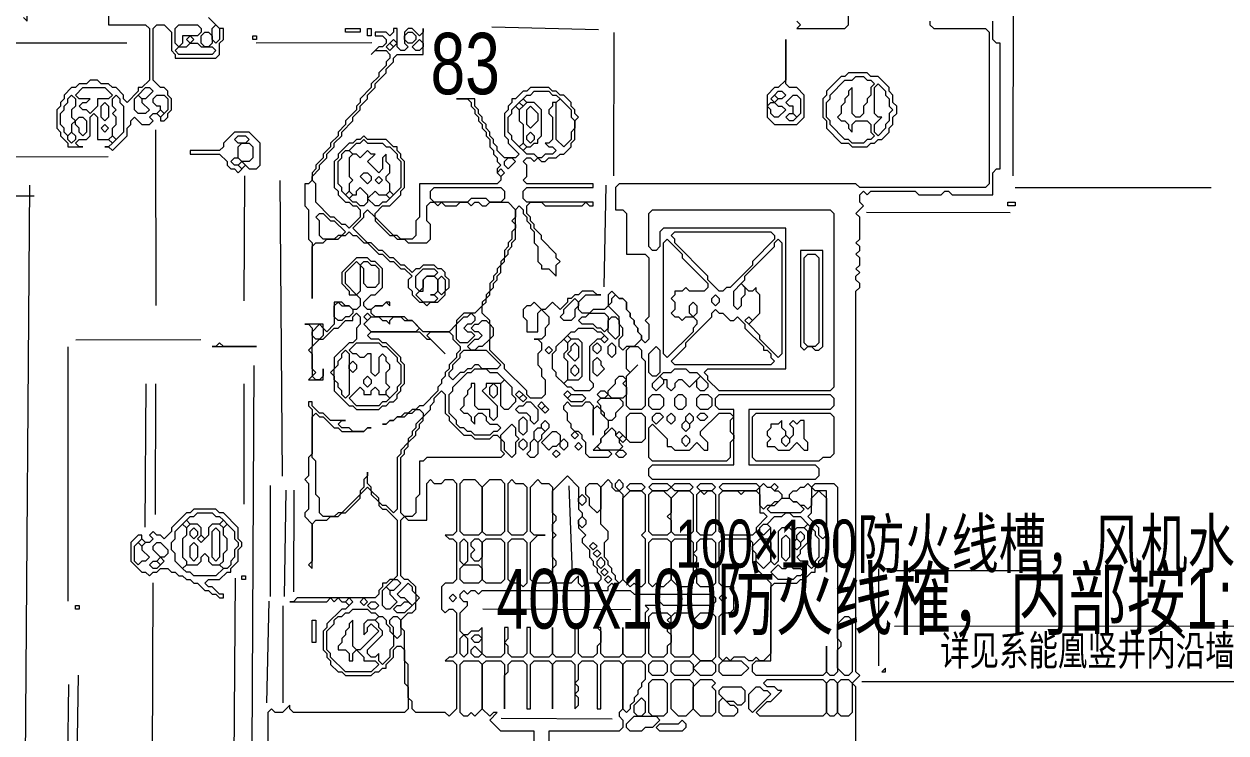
# Model space of a CAD drawing. Extents: x 10 to 1972, y 11 to 1392.
# Drawn here: x 1214.1 to 1539, y 704.5 to 896.2 of the extents above; entities that cross this region are included whole.
import ezdxf

# ---------------------------------------------------------------- set-up
doc = ezdxf.new("R2010")
doc.units = 0
for name, color, linetype, lineweight in [('OCR_TEXT', 6, 'Continuous', 0), ('TRACE_CURVE', 6, 'Continuous', 0), ('TRACE_STRAIGHT', 5, 'Continuous', 0), ('TRACE_TEXT_SYMBOL', 6, 'Continuous', 0)]:
    doc.layers.add(name, color=color, linetype=linetype, lineweight=lineweight)
doc.styles.add('wqy-unicode', font='wqy-unicode.lff')

msp = doc.modelspace()

# ---------------------------------------------------------------- linework, layer by layer
at = {"layer": 'TRACE_CURVE', "color": 6}
for points in [[(1214, 898), (1215, 897), (1215, 899), (1216, 900), (1216, 902), (1217, 903), (1236, 903), (1237, 902), (1237, 896), (1247, 896), (1248, 895), (1248, 881), (1246, 879), (1245, 879), (1245, 878), (1242, 875), (1241, 876)], [(1423, 897), (1424, 896), (1423, 895), (1436, 895), (1437, 896), (1437, 903)], [(1252, 896), (1254, 894), (1254, 889), (1255, 888), (1255, 887), (1266, 887), (1267, 888), (1267, 891), (1268, 892), (1268, 895), (1267, 895), (1264, 898)], [(1459, 897), (1459, 896), (1460, 895), (1474, 895), (1475, 894), (1475, 853), (1474, 852), (1440, 852), (1439, 853), (1375, 853), (1374, 852), (1374, 846), (1376, 846), (1377, 845), (1377, 834), (1382, 834), (1383, 833), (1383, 817), (1382, 816), (1383, 815)], [(1439, 664), (1439, 717), (1438, 718), (1440, 720), (1439, 721), (1439, 824), (1440, 825), (1440, 826), (1439, 827), (1439, 828), (1440, 829), (1439, 830), (1440, 831), (1440, 833), (1439, 834), (1440, 835), (1440, 836), (1439, 837), (1440, 838), (1440, 844), (1439, 845), (1441, 847), (1440, 848), (1440, 850), (1441, 851), (1442, 850), (1443, 851), (1455, 851), (1456, 850), (1462, 850), (1463, 851), (1464, 851), (1465, 850), (1476, 850), (1476, 856), (1477, 857), (1478, 857), (1478, 891), (1477, 891), (1476, 892), (1476, 897)], [(1241, 876), (1241, 877), (1239, 879), (1238, 879), (1237, 880), (1235, 880), (1234, 881), (1232, 881), (1231, 880), (1229, 880), (1228, 879), (1227, 879), (1225, 877), (1225, 876), (1224, 875), (1224, 874), (1223, 873), (1223, 868), (1224, 867), (1224, 866), (1226, 864), (1226, 863), (1230, 863), (1229, 863), (1228, 864), (1229, 865), (1231, 865), (1232, 866), (1232, 871), (1233, 872), (1234, 871), (1234, 865), (1237, 865), (1238, 864), (1237, 863), (1236, 863), (1237, 863), (1238, 862), (1242, 866), (1242, 868), (1243, 869), (1243, 870), (1244, 871), (1246, 869), (1248, 869), (1249, 870), (1248, 871), (1249, 872), (1250, 872), (1251, 871), (1251, 870), (1252, 870), (1253, 871), (1253, 872), (1254, 873), (1254, 876), (1253, 877), (1253, 878), (1252, 879), (1251, 879), (1249, 881), (1249, 895), (1250, 896), (1252, 896)], [(1301, 848), (1302, 848), (1303, 847), (1304, 847), (1305, 846), (1305, 844), (1302, 841), (1301, 842), (1300, 842), (1298, 844), (1297, 844), (1293, 848), (1293, 853), (1292, 854), (1292, 855), (1294, 857), (1294, 858), (1296, 860), (1296, 861), (1298, 863), (1298, 864), (1300, 866), (1300, 867), (1303, 870), (1303, 871), (1305, 873), (1305, 874), (1307, 876), (1307, 877), (1309, 879), (1309, 880), (1312, 883), (1312, 884), (1314, 886), (1314, 887), (1315, 888), (1322, 888), (1322, 895), (1322, 894), (1321, 893), (1319, 895), (1318, 895), (1317, 894), (1317, 891), (1318, 890), (1317, 889), (1316, 889), (1315, 890), (1315, 895), (1314, 895), (1314, 894), (1313, 893), (1312, 894), (1309, 894), (1309, 893), (1311, 893), (1312, 892), (1312, 891), (1311, 890), (1310, 890), (1308, 888), (1309, 889), (1312, 889), (1313, 888)], [(1313, 888), (1313, 887), (1312, 886), (1312, 885), (1310, 883), (1310, 882), (1308, 880), (1308, 879), (1305, 876), (1305, 875), (1304, 874), (1304, 873), (1301, 870), (1301, 869), (1299, 867), (1299, 866), (1297, 864), (1297, 863), (1295, 861), (1295, 860), (1293, 858), (1293, 857), (1292, 856), (1292, 854), (1291, 853), (1290, 853), (1290, 847), (1291, 846), (1291, 838), (1292, 837), (1292, 822), (1292, 836), (1293, 837), (1295, 837), (1296, 838), (1299, 838), (1300, 839), (1301, 839), (1302, 840), (1303, 839), (1304, 839), (1306, 837), (1307, 837), (1310, 834), (1311, 834), (1313, 832), (1314, 832), (1316, 830), (1317, 830), (1319, 828), (1318, 827), (1318, 825), (1319, 824), (1319, 823), (1321, 821), (1322, 821), (1323, 820), (1324, 821), (1326, 821), (1328, 823), (1328, 824), (1329, 825), (1329, 827), (1328, 828)], [(1366, 848), (1367, 847), (1368, 847), (1368, 848), (1350, 848), (1349, 849), (1349, 851), (1350, 852), (1368, 852), (1368, 853), (1350, 853), (1349, 854), (1350, 855), (1350, 858), (1349, 859), (1350, 860), (1351, 860), (1352, 859), (1353, 860), (1354, 859), (1355, 859), (1356, 860), (1358, 860), (1359, 861), (1360, 861), (1362, 863), (1362, 864), (1363, 865), (1363, 870), (1364, 871), (1363, 872), (1363, 873), (1362, 874), (1362, 875), (1360, 877), (1359, 877), (1358, 878), (1357, 878), (1356, 879), (1351, 879), (1350, 878), (1349, 878), (1347, 876), (1346, 876), (1346, 875), (1345, 874), (1345, 873), (1344, 872), (1344, 866), (1345, 865), (1345, 864), (1348, 861), (1347, 860), (1344, 860), (1342, 862), (1342, 863), (1341, 864), (1341, 865), (1340, 866), (1340, 867), (1339, 868), (1339, 869), (1338, 870), (1338, 871)], [(1338, 871), (1337, 872), (1337, 873), (1336, 874), (1336, 876), (1331, 876), (1334, 876), (1335, 875), (1335, 874), (1336, 873), (1336, 872), (1337, 871), (1337, 870), (1338, 869), (1338, 868), (1339, 867), (1339, 866), (1340, 865), (1340, 863), (1341, 862), (1341, 861), (1342, 860), (1342, 859), (1343, 858), (1342, 857), (1342, 856), (1343, 855), (1343, 854), (1342, 853), (1321, 853), (1321, 844), (1320, 843), (1320, 839), (1319, 838), (1316, 838), (1315, 839), (1314, 839), (1309, 844), (1309, 845), (1311, 847), (1313, 847), (1316, 850), (1316, 851), (1317, 852), (1317, 859), (1316, 860), (1316, 861), (1315, 862), (1315, 863), (1314, 863), (1312, 865), (1307, 865), (1306, 866), (1305, 865), (1304, 865), (1303, 864), (1302, 864), (1299, 861), (1299, 860), (1298, 859), (1298, 852), (1299, 851), (1299, 850), (1301, 848)], [(1328, 828), (1328, 829), (1327, 830), (1326, 830), (1325, 831), (1322, 831), (1321, 830), (1320, 830), (1319, 829), (1317, 831), (1316, 831), (1314, 833), (1313, 833), (1311, 835), (1310, 835), (1308, 837), (1307, 837), (1303, 841), (1306, 844), (1306, 845), (1307, 846), (1309, 844), (1309, 843), (1313, 839), (1314, 839), (1315, 838), (1317, 838), (1318, 837), (1323, 837), (1324, 838), (1324, 842), (1323, 843), (1323, 847), (1324, 848), (1325, 848), (1326, 847), (1327, 848), (1328, 847), (1331, 847), (1332, 848), (1334, 848), (1335, 847), (1336, 848), (1337, 848), (1338, 847), (1339, 847), (1340, 848), (1345, 848), (1347, 846), (1347, 844), (1346, 843), (1347, 842), (1347, 841), (1346, 840), (1346, 838), (1345, 837), (1345, 836), (1344, 835), (1344, 833), (1343, 832), (1343, 831), (1342, 830), (1342, 829), (1341, 828)], [(1354, 795), (1351, 795), (1350, 796), (1350, 797), (1344, 803), (1344, 804), (1340, 808), (1340, 811), (1341, 812), (1341, 814), (1340, 815), (1340, 816), (1338, 818), (1338, 820), (1339, 821), (1339, 822), (1340, 823), (1340, 824), (1341, 825), (1341, 826), (1342, 827), (1342, 828), (1343, 829), (1343, 831), (1344, 832), (1344, 833), (1345, 834), (1345, 835), (1346, 836), (1346, 837), (1347, 838), (1347, 846), (1348, 847), (1349, 846), (1349, 845), (1350, 844), (1350, 843), (1351, 842), (1351, 841), (1352, 840), (1352, 837), (1353, 836), (1353, 832), (1354, 831), (1354, 830), (1356, 830), (1358, 828), (1358, 831), (1359, 832), (1358, 833), (1358, 834), (1354, 838), (1354, 839), (1352, 841), (1352, 842), (1351, 843), (1351, 844), (1350, 845), (1350, 847), (1351, 848), (1354, 848), (1355, 847), (1365, 847), (1366, 848)], [(1341, 828), (1341, 827), (1340, 826), (1340, 824), (1339, 823), (1339, 822), (1338, 821), (1338, 820), (1336, 818), (1333, 818), (1331, 816), (1331, 815), (1329, 813), (1322, 813), (1319, 816), (1318, 816), (1317, 817), (1309, 817), (1308, 818), (1308, 819), (1309, 820), (1311, 820), (1312, 821), (1313, 820), (1313, 821), (1312, 821), (1311, 820), (1309, 820), (1308, 819), (1307, 819), (1306, 820), (1306, 821), (1308, 823), (1309, 823), (1311, 825), (1311, 830), (1309, 832), (1308, 832), (1307, 833), (1304, 833), (1300, 829), (1300, 826), (1302, 824), (1302, 823), (1304, 823), (1305, 822), (1305, 820), (1304, 819), (1303, 819), (1302, 820), (1301, 820), (1300, 821), (1298, 821), (1298, 815), (1296, 813), (1295, 814), (1295, 815), (1290, 815), (1291, 815), (1292, 814), (1292, 809), (1291, 808), (1292, 807), (1292, 801)], [(1383, 815), (1383, 811), (1382, 810), (1381, 811), (1381, 812), (1380, 813), (1380, 814), (1379, 815), (1379, 816), (1378, 817), (1378, 818), (1377, 819), (1377, 821), (1376, 822), (1375, 822), (1373, 824), (1372, 823), (1372, 820), (1371, 819), (1368, 819), (1367, 818), (1365, 818), (1364, 819), (1364, 821), (1366, 823), (1370, 823), (1369, 823), (1368, 824), (1365, 824), (1364, 823), (1363, 823), (1362, 822), (1361, 822), (1361, 821), (1359, 819), (1357, 821), (1355, 819), (1354, 819), (1352, 821), (1351, 820), (1350, 820), (1349, 819), (1349, 817), (1350, 816), (1350, 813), (1353, 813), (1353, 818), (1354, 819), (1356, 817), (1356, 815), (1355, 814), (1355, 812), (1354, 811), (1352, 811), (1353, 811), (1354, 810), (1354, 808), (1353, 807), (1353, 804), (1354, 803), (1354, 801), (1355, 800), (1355, 796), (1354, 795)], [(1292, 801), (1291, 800), (1295, 800), (1295, 803), (1295, 801), (1294, 800), (1293, 800), (1292, 801), (1293, 802), (1292, 803), (1292, 809), (1294, 811), (1295, 811), (1298, 814), (1299, 814), (1301, 816), (1303, 816), (1303, 817), (1304, 818), (1305, 817), (1305, 815), (1304, 814), (1304, 811), (1303, 810), (1302, 810), (1298, 806), (1298, 803), (1297, 802), (1298, 801), (1298, 797), (1302, 793), (1303, 793), (1304, 792), (1310, 792), (1311, 793), (1312, 793), (1313, 794), (1314, 794), (1315, 795), (1315, 796), (1316, 797), (1316, 798), (1317, 799), (1317, 804), (1316, 805), (1316, 806), (1312, 810), (1311, 810), (1310, 811), (1308, 811), (1307, 812), (1308, 813), (1321, 813), (1323, 811), (1324, 811), (1328, 807), (1323, 812), (1324, 813), (1329, 813), (1330, 812), (1330, 811), (1332, 809), (1332, 808), (1331, 807)], [(1331, 807), (1331, 806), (1329, 804), (1329, 803), (1328, 802), (1328, 801), (1327, 800), (1327, 799), (1326, 798), (1326, 797), (1322, 793), (1321, 793), (1320, 792), (1319, 792), (1318, 791), (1317, 791), (1316, 790), (1315, 790), (1314, 789), (1313, 789), (1312, 788), (1311, 788), (1312, 788), (1313, 789), (1314, 789), (1315, 790), (1317, 790), (1318, 791), (1319, 791), (1320, 792), (1321, 792), (1322, 791), (1322, 790), (1320, 788), (1320, 787), (1319, 786), (1319, 785), (1318, 784), (1318, 783), (1316, 781), (1316, 780), (1315, 779), (1315, 765), (1314, 764), (1312, 766), (1311, 766), (1310, 767), (1310, 768), (1308, 770), (1308, 771), (1307, 772), (1307, 775), (1307, 774), (1306, 773), (1306, 771), (1305, 770), (1305, 769), (1300, 764), (1299, 764), (1298, 763), (1295, 763), (1294, 764), (1294, 768), (1293, 769)], [(1293, 769), (1293, 778), (1292, 779), (1292, 790), (1293, 791), (1294, 790), (1295, 790), (1298, 787), (1299, 787), (1300, 786), (1306, 786), (1307, 787), (1308, 787), (1307, 787), (1306, 786), (1303, 786), (1302, 787), (1300, 787), (1299, 788), (1300, 789), (1301, 789), (1297, 789), (1295, 791), (1294, 791), (1292, 793), (1292, 794), (1291, 794), (1291, 793), (1292, 792), (1292, 780), (1291, 779), (1291, 774), (1290, 773), (1291, 772), (1291, 765), (1290, 764), (1290, 763), (1292, 761), (1292, 751), (1291, 750), (1292, 749), (1292, 761), (1293, 762), (1296, 762), (1297, 763), (1299, 763), (1300, 764), (1301, 764), (1305, 768), (1305, 769), (1307, 771), (1308, 770), (1308, 769), (1310, 767), (1310, 766), (1311, 765), (1312, 765), (1315, 762), (1315, 747), (1314, 746), (1313, 746), (1312, 745), (1311, 745), (1311, 744)], [(1311, 744), (1310, 743), (1310, 742), (1309, 741), (1288, 741), (1287, 740), (1286, 740), (1296, 740), (1297, 741), (1298, 740), (1299, 741), (1300, 740), (1301, 740), (1302, 739), (1301, 738), (1300, 738), (1296, 734), (1296, 733), (1295, 732), (1295, 727), (1296, 726), (1296, 725), (1297, 724), (1297, 723), (1299, 721), (1300, 721), (1301, 720), (1308, 720), (1309, 721), (1310, 721), (1311, 722), (1312, 722), (1312, 723), (1314, 725), (1314, 727), (1315, 728), (1316, 728), (1317, 727), (1317, 718), (1318, 717), (1318, 711), (1317, 710), (1287, 710), (1286, 711), (1286, 712), (1284, 710), (1282, 710), (1281, 711), (1280, 710), (1280, 665)], [(1334, 731), (1333, 731), (1332, 732), (1332, 737), (1334, 739), (1334, 740), (1333, 740), (1332, 741), (1332, 742), (1333, 743), (1334, 742), (1335, 743), (1336, 743), (1337, 742), (1338, 743), (1372, 743), (1372, 744)], [(1372, 744), (1373, 745), (1374, 744), (1374, 743), (1378, 743), (1379, 742), (1400, 742), (1401, 741), (1401, 740), (1400, 739), (1387, 739), (1386, 740), (1385, 739), (1382, 739), (1383, 738), (1382, 737), (1382, 726), (1381, 725), (1377, 725), (1376, 726), (1376, 733), (1376, 726), (1375, 725), (1371, 725), (1370, 726), (1370, 733), (1369, 733), (1370, 732), (1370, 729), (1369, 728), (1369, 726), (1368, 725), (1365, 725), (1364, 726), (1364, 733), (1363, 733), (1363, 726), (1362, 725), (1358, 725), (1357, 726), (1357, 733), (1357, 726), (1356, 725), (1352, 725), (1351, 726), (1351, 733), (1350, 733), (1350, 726), (1349, 725), (1346, 725), (1345, 726), (1345, 728), (1344, 729), (1345, 730), (1345, 733), (1344, 733), (1344, 726), (1343, 725), (1339, 725), (1338, 726), (1338, 733), (1337, 732), (1335, 732), (1334, 731)], [(1352, 668), (1352, 705), (1343, 705), (1340, 708), (1342, 710), (1341, 710), (1340, 709), (1338, 711), (1338, 723), (1339, 724), (1343, 724), (1344, 723), (1344, 711), (1344, 720), (1345, 721), (1345, 723), (1346, 724), (1349, 724), (1350, 723), (1350, 711), (1351, 711), (1351, 723), (1352, 724), (1356, 724), (1357, 723), (1357, 711), (1357, 723), (1358, 724), (1362, 724), (1363, 723), (1363, 711), (1364, 712), (1364, 714), (1363, 715), (1364, 716), (1364, 717), (1363, 718), (1364, 719), (1364, 723), (1365, 724), (1368, 724), (1369, 723), (1369, 711), (1370, 711), (1370, 723), (1371, 724), (1375, 724), (1376, 723), (1376, 711), (1375, 710), (1375, 709), (1376, 708), (1376, 706), (1375, 705), (1356, 705), (1356, 668)]]:
    msp.add_lwpolyline(points, dxfattribs=at)
for points in [[(1255, 895), (1256, 896), (1261, 896), (1262, 895), (1262, 894), (1261, 893), (1257, 893), (1257, 891), (1256, 890), (1255, 891)], [(1262, 893), (1263, 894), (1264, 894), (1265, 893), (1265, 891), (1264, 890), (1263, 890), (1262, 891)], [(1265, 895), (1266, 896), (1267, 895), (1267, 892), (1266, 891), (1265, 892)], [(1317, 893), (1318, 894), (1319, 894), (1320, 893), (1320, 892), (1319, 891), (1318, 891), (1317, 892)], [(1258, 890), (1259, 891), (1261, 891), (1262, 890), (1265, 890), (1266, 889), (1265, 888), (1256, 888), (1255, 889), (1256, 890)], [(1258, 892), (1259, 893), (1260, 892), (1259, 891)], [(1312, 890), (1313, 891), (1314, 890), (1313, 889)], [(1313, 891), (1314, 892), (1315, 891), (1314, 890)], [(1321, 892), (1322, 891), (1322, 890), (1321, 889), (1320, 889), (1319, 890)], [(1230, 879), (1236, 879), (1238, 877), (1237, 876), (1234, 876), (1234, 874), (1232, 872), (1231, 873), (1230, 873), (1229, 874), (1230, 875), (1231, 875), (1232, 876), (1229, 876), (1228, 877)], [(1247, 879), (1248, 879), (1249, 878), (1247, 876), (1246, 876), (1245, 877)], [(1351, 877), (1352, 878), (1356, 878), (1357, 877), (1358, 877), (1359, 876), (1358, 875), (1357, 875), (1357, 874), (1356, 873), (1356, 872), (1357, 871), (1357, 865), (1356, 864), (1355, 864), (1356, 863), (1357, 863), (1358, 862), (1357, 861), (1355, 861), (1354, 860), (1353, 860), (1352, 861), (1350, 861), (1349, 862), (1350, 863), (1351, 863), (1352, 864), (1353, 864), (1353, 865), (1354, 866), (1354, 873), (1352, 875), (1350, 875), (1349, 876), (1350, 877)], [(1226, 876), (1227, 877), (1228, 876), (1228, 874), (1227, 873), (1227, 871), (1228, 870), (1227, 869), (1227, 867), (1226, 866), (1225, 867), (1225, 868), (1224, 869), (1224, 872), (1225, 873), (1225, 874), (1226, 875)], [(1235, 874), (1236, 875), (1237, 874), (1237, 871), (1236, 870), (1235, 871)], [(1238, 876), (1239, 877), (1240, 876), (1240, 875), (1241, 874), (1241, 867), (1239, 865), (1238, 866), (1238, 868), (1239, 869), (1239, 871), (1238, 872), (1239, 873), (1238, 874)], [(1244, 876), (1245, 877), (1246, 876), (1246, 875), (1248, 873), (1247, 872), (1245, 872), (1244, 873)], [(1249, 876), (1250, 877), (1252, 877), (1253, 876), (1253, 873), (1252, 872), (1251, 873), (1251, 874), (1250, 874), (1249, 875)], [(1346, 873), (1347, 874), (1348, 873), (1348, 870), (1349, 869), (1349, 864), (1348, 863), (1346, 865), (1346, 866), (1345, 867), (1345, 871), (1346, 872)], [(1347, 874), (1348, 875), (1349, 874), (1348, 873)], [(1348, 875), (1349, 876), (1350, 875), (1349, 874)], [(1350, 873), (1351, 874), (1353, 872), (1353, 870), (1351, 868), (1350, 869)], [(1358, 875), (1359, 876), (1362, 873), (1362, 871), (1363, 870), (1363, 868), (1362, 867), (1362, 865), (1360, 863), (1358, 865)], [(1228, 870), (1229, 871), (1230, 871), (1231, 870), (1231, 867), (1230, 866), (1229, 867), (1229, 868), (1228, 869)], [(1250, 872), (1251, 873), (1252, 872), (1251, 871)], [(1235, 868), (1236, 869), (1237, 868), (1236, 867)], [(1226, 866), (1227, 867), (1228, 866), (1228, 865), (1227, 864), (1226, 865)], [(1237, 865), (1238, 866), (1239, 865), (1238, 864)], [(1305, 864), (1306, 865), (1307, 864), (1311, 864), (1312, 863), (1313, 863), (1315, 861), (1315, 860), (1316, 859), (1316, 852), (1314, 850), (1313, 851), (1313, 853), (1312, 854), (1312, 855), (1313, 856), (1313, 858), (1312, 859), (1312, 861), (1311, 860), (1311, 857), (1310, 856), (1307, 859), (1309, 861), (1308, 861), (1307, 862), (1305, 860), (1304, 861), (1303, 861), (1302, 862), (1304, 864)], [(1350, 866), (1351, 867), (1352, 866), (1352, 865), (1351, 864), (1350, 865)], [(1300, 861), (1301, 862), (1302, 862), (1303, 861), (1302, 860), (1302, 855), (1303, 854), (1302, 853), (1302, 851), (1301, 850), (1300, 851), (1300, 852), (1299, 853), (1299, 859), (1300, 860)], [(1348, 863), (1349, 864), (1350, 863), (1349, 862)], [(1344, 859), (1345, 860), (1346, 860), (1347, 859), (1345, 857), (1344, 858)], [(1305, 855), (1306, 856), (1307, 856), (1308, 855), (1308, 854), (1307, 853)], [(1309, 854), (1310, 855), (1311, 854), (1310, 853)], [(1342, 856), (1343, 857), (1344, 856), (1343, 855)], [(1304, 851), (1305, 852), (1307, 850), (1307, 848), (1306, 847), (1305, 847), (1304, 848), (1303, 848), (1302, 849), (1303, 850), (1304, 850)], [(1324, 851), (1325, 852), (1343, 852), (1344, 851), (1344, 849), (1343, 848), (1340, 848), (1339, 849), (1335, 849), (1334, 848), (1325, 848), (1324, 849)], [(1301, 850), (1302, 851), (1303, 850), (1302, 849)], [(1309, 851), (1310, 850), (1312, 850), (1313, 849), (1312, 848), (1311, 848), (1310, 847), (1309, 847), (1307, 849)], [(1312, 850), (1313, 851), (1314, 850), (1313, 849)], [(1293, 844), (1294, 845), (1295, 845), (1297, 843), (1298, 843), (1301, 840), (1300, 839), (1299, 839), (1298, 838), (1295, 838), (1294, 839), (1294, 843)], [(1383, 845), (1384, 846), (1432, 846), (1433, 845), (1433, 798), (1432, 797), (1402, 797), (1399, 800), (1399, 801), (1398, 802), (1399, 803), (1420, 803), (1420, 841), (1387, 841), (1386, 840), (1386, 836), (1385, 835), (1384, 835), (1383, 836)], [(1389, 839), (1390, 840), (1416, 840), (1417, 839), (1417, 838), (1411, 832), (1411, 831), (1405, 825), (1404, 825), (1403, 824), (1402, 824), (1399, 827), (1399, 828), (1390, 837), (1390, 838)], [(1387, 837), (1388, 838), (1392, 834), (1392, 833), (1399, 826), (1399, 825), (1398, 824), (1394, 824), (1393, 825), (1392, 824), (1390, 824), (1390, 823), (1389, 822), (1390, 821), (1390, 819), (1389, 818), (1390, 817), (1391, 817), (1392, 816), (1393, 817), (1395, 817), (1396, 816), (1396, 815), (1395, 814), (1395, 813), (1388, 806), (1387, 807)], [(1417, 837), (1418, 838), (1419, 837), (1419, 807), (1418, 806), (1413, 811), (1413, 812), (1410, 815), (1413, 818), (1413, 823), (1412, 824), (1412, 825), (1411, 824), (1410, 824), (1408, 826), (1409, 827), (1409, 828), (1417, 836)], [(1304, 832), (1305, 831), (1305, 824), (1304, 823), (1301, 826), (1301, 829)], [(1305, 831), (1306, 832), (1307, 832), (1308, 831), (1309, 831), (1310, 830), (1310, 826), (1309, 825), (1307, 825), (1306, 826), (1306, 830)], [(1322, 830), (1325, 830), (1326, 829), (1325, 828), (1323, 828), (1322, 827), (1322, 825), (1321, 824), (1320, 825), (1320, 828)], [(1322, 827), (1323, 828), (1325, 828), (1326, 827), (1326, 824), (1325, 823), (1324, 823), (1325, 823), (1326, 822), (1325, 821), (1322, 821), (1320, 823), (1321, 824), (1322, 824)], [(1326, 827), (1327, 828), (1328, 827), (1328, 824), (1327, 823), (1326, 824)], [(1408, 826), (1409, 825), (1409, 823), (1408, 822), (1408, 820), (1407, 819), (1406, 820), (1406, 824)], [(1363, 822), (1364, 821), (1364, 820), (1363, 819), (1363, 817), (1362, 816), (1360, 816), (1359, 817), (1360, 818), (1360, 819)], [(1373, 822), (1374, 823), (1375, 822), (1376, 822), (1377, 821), (1377, 819), (1378, 818), (1378, 817), (1379, 816), (1379, 815), (1380, 814), (1380, 813), (1381, 812), (1381, 811), (1379, 809), (1377, 809), (1376, 808), (1375, 809), (1375, 811), (1376, 812), (1376, 814), (1375, 815), (1375, 817), (1372, 820), (1373, 821)], [(1400, 822), (1401, 823), (1402, 822), (1402, 821), (1401, 820), (1400, 821)], [(1298, 820), (1299, 821), (1300, 820), (1302, 820), (1303, 819), (1303, 818), (1302, 817), (1301, 817), (1300, 816), (1299, 816), (1298, 817)], [(1400, 818), (1401, 819), (1402, 818), (1403, 818), (1405, 816), (1406, 816), (1407, 817), (1409, 815), (1409, 814), (1414, 809), (1414, 808), (1415, 808), (1416, 807), (1416, 806), (1417, 805), (1416, 804), (1390, 804), (1389, 805), (1393, 809), (1393, 810), (1400, 817)], [(1394, 820), (1395, 821), (1396, 820), (1396, 818), (1395, 817), (1394, 818)], [(1306, 817), (1307, 818), (1308, 817), (1307, 816)], [(1308, 817), (1310, 817), (1311, 816), (1312, 816), (1313, 815), (1313, 816), (1314, 817), (1316, 817), (1317, 816), (1319, 816), (1321, 814), (1320, 813), (1308, 813), (1306, 815)], [(1334, 817), (1335, 818), (1336, 817), (1336, 816), (1335, 815), (1334, 815), (1333, 814), (1334, 813), (1335, 813), (1336, 812), (1334, 810), (1332, 810), (1331, 811), (1331, 815), (1333, 817)], [(1337, 815), (1338, 816), (1339, 816), (1340, 815), (1340, 811), (1338, 809), (1337, 809), (1336, 808), (1335, 808), (1334, 809), (1336, 811), (1337, 811), (1338, 812), (1337, 813), (1336, 813), (1335, 814), (1336, 815)], [(1366, 817), (1367, 818), (1371, 818), (1372, 817), (1372, 814), (1371, 813), (1370, 814), (1369, 814), (1368, 815), (1365, 815), (1364, 816), (1365, 817)], [(1372, 816), (1373, 817), (1374, 817), (1375, 816), (1375, 812), (1374, 811), (1372, 813)], [(1409, 816), (1410, 817), (1411, 816), (1410, 815)], [(1294, 815), (1295, 814), (1295, 812), (1294, 811), (1293, 811), (1292, 812), (1292, 813)], [(1363, 813), (1364, 814), (1368, 814), (1369, 813), (1370, 813), (1371, 812), (1370, 811), (1369, 811), (1367, 809), (1367, 800), (1368, 799), (1368, 798), (1367, 797), (1363, 797), (1362, 798), (1361, 798), (1360, 799), (1361, 800), (1364, 800), (1365, 801), (1365, 810), (1364, 811), (1362, 811), (1361, 812), (1362, 813)], [(1304, 810), (1310, 810), (1311, 809), (1312, 809), (1315, 806), (1315, 805), (1316, 804), (1316, 799), (1315, 798), (1315, 797), (1313, 795), (1312, 796), (1312, 797), (1313, 798), (1312, 799), (1312, 802), (1313, 803), (1313, 804), (1312, 805), (1312, 806), (1311, 807), (1310, 806), (1310, 802), (1309, 801), (1308, 802), (1308, 807), (1307, 807), (1306, 806), (1305, 806), (1304, 807), (1303, 807), (1302, 808)], [(1355, 808), (1356, 809), (1357, 808), (1356, 807)], [(1360, 811), (1361, 810), (1361, 808), (1360, 807), (1360, 806), (1361, 805), (1361, 800), (1360, 799), (1358, 801), (1358, 802), (1357, 803), (1357, 807), (1358, 808), (1358, 809)], [(1360, 811), (1361, 812), (1362, 811), (1361, 810)], [(1362, 809), (1363, 810), (1364, 809), (1364, 806), (1363, 805), (1361, 807), (1362, 808)], [(1368, 809), (1369, 810), (1370, 809), (1370, 808), (1369, 807), (1368, 808)], [(1370, 811), (1371, 812), (1372, 811), (1371, 810)], [(1372, 809), (1373, 810), (1374, 809), (1374, 807), (1373, 806), (1372, 807)], [(1377, 808), (1378, 809), (1380, 809), (1381, 808), (1381, 806), (1382, 805), (1382, 793), (1381, 792), (1378, 792), (1377, 793), (1377, 801), (1380, 804), (1378, 802), (1377, 803)], [(1385, 809), (1386, 808), (1386, 802), (1385, 801), (1384, 801), (1383, 802), (1383, 807)], [(1300, 807), (1301, 808), (1302, 807), (1302, 796), (1301, 795), (1300, 796), (1300, 797), (1299, 798), (1299, 799), (1298, 800), (1298, 803), (1299, 804), (1299, 805), (1300, 806)], [(1332, 807), (1333, 808), (1339, 808), (1343, 804), (1342, 803), (1338, 803), (1337, 804), (1336, 804), (1335, 803), (1334, 803), (1333, 802), (1332, 802), (1330, 800), (1329, 801), (1329, 802), (1330, 803), (1330, 804), (1332, 806)], [(1368, 805), (1369, 806), (1370, 805), (1370, 804), (1371, 803), (1369, 801), (1368, 802)], [(1302, 804), (1303, 805), (1304, 804), (1304, 803), (1303, 802), (1302, 803)], [(1335, 802), (1336, 803), (1339, 803), (1340, 802), (1342, 802), (1344, 800), (1343, 799), (1339, 799), (1339, 798), (1338, 797), (1342, 793), (1342, 790), (1341, 789), (1340, 790), (1340, 792), (1337, 792), (1336, 793), (1336, 799), (1335, 799), (1335, 798), (1334, 797), (1334, 796), (1333, 795), (1333, 793), (1332, 792), (1333, 791), (1334, 791), (1335, 790), (1335, 789), (1336, 788), (1336, 790), (1337, 791), (1338, 791), (1339, 790), (1339, 789), (1340, 788), (1342, 788), (1343, 787), (1342, 786), (1341, 786), (1340, 785), (1336, 785), (1335, 786), (1334, 786), (1333, 787), (1332, 787), (1331, 788), (1331, 789), (1329, 791), (1329, 796), (1330, 797), (1330, 798), (1334, 802)], [(1362, 803), (1363, 804), (1364, 803), (1364, 802), (1363, 801), (1362, 802)], [(1389, 802), (1390, 803), (1393, 803), (1394, 802), (1396, 802), (1397, 801), (1394, 798), (1392, 800), (1391, 800), (1390, 799), (1390, 798), (1389, 797), (1388, 798), (1388, 800), (1387, 800), (1386, 801), (1387, 802)], [(1306, 800), (1307, 801), (1308, 800), (1308, 799), (1307, 798), (1306, 799)], [(1343, 799), (1344, 800), (1346, 798), (1346, 796), (1347, 795), (1347, 794), (1345, 792), (1344, 792), (1343, 793)], [(1374, 800), (1375, 801), (1376, 801), (1377, 800), (1376, 799), (1377, 798), (1377, 796), (1376, 795), (1373, 795), (1372, 796), (1372, 797), (1374, 799)], [(1386, 801), (1387, 800), (1387, 799), (1385, 797), (1384, 798), (1384, 799)], [(1396, 800), (1397, 801), (1399, 799), (1399, 798), (1398, 797), (1397, 797), (1396, 798)], [(1305, 798), (1306, 797), (1306, 796), (1308, 796), (1308, 797), (1309, 798), (1310, 797), (1310, 796), (1312, 796), (1313, 795), (1312, 794), (1311, 794), (1310, 793), (1304, 793), (1302, 795)], [(1327, 797), (1328, 796), (1328, 791), (1329, 790), (1329, 789), (1333, 785), (1335, 785), (1336, 784), (1340, 784), (1341, 785), (1342, 785), (1343, 784), (1343, 781), (1344, 780), (1343, 779), (1323, 779), (1322, 778), (1321, 778), (1321, 769), (1320, 768), (1320, 764), (1319, 763), (1317, 763), (1316, 764), (1316, 779), (1317, 780), (1317, 781), (1318, 782), (1318, 783), (1320, 785), (1320, 786), (1321, 787), (1321, 788), (1322, 789), (1322, 790), (1324, 792), (1324, 793), (1325, 794), (1325, 795)], [(1340, 798), (1341, 799), (1342, 798), (1342, 796), (1341, 795), (1340, 796)], [(1347, 796), (1348, 797), (1349, 796), (1348, 795)], [(1348, 795), (1349, 796), (1350, 795), (1349, 794)], [(1360, 796), (1361, 797), (1362, 796), (1361, 795)], [(1361, 795), (1362, 796), (1365, 796), (1366, 795), (1365, 794), (1362, 794)], [(1369, 796), (1370, 797), (1371, 797), (1372, 796), (1371, 795), (1370, 795)], [(1401, 795), (1402, 796), (1432, 796), (1433, 795), (1433, 793), (1432, 792), (1410, 792), (1410, 777), (1428, 777), (1429, 776), (1429, 774), (1428, 773), (1384, 773), (1383, 774), (1383, 776), (1384, 777), (1406, 777), (1406, 792), (1402, 792), (1401, 793)], [(1383, 795), (1384, 796), (1386, 796), (1387, 795), (1387, 793), (1386, 792), (1384, 792), (1383, 793)], [(1390, 795), (1391, 796), (1392, 796), (1393, 795), (1393, 793), (1392, 792), (1391, 792), (1390, 793)], [(1396, 795), (1397, 796), (1399, 796), (1400, 795), (1400, 793), (1399, 792), (1397, 792), (1396, 793)], [(1349, 793), (1350, 794), (1351, 794), (1353, 792), (1353, 789), (1352, 788), (1351, 789), (1351, 790), (1350, 791), (1348, 791), (1347, 792), (1348, 793)], [(1353, 793), (1354, 794), (1355, 793), (1354, 792)], [(1354, 792), (1355, 793), (1356, 792), (1355, 791)], [(1360, 793), (1361, 794), (1362, 793), (1365, 793), (1366, 794), (1367, 794), (1368, 793), (1368, 785), (1368, 792), (1369, 793), (1370, 792), (1370, 791), (1372, 789), (1372, 787), (1371, 786), (1371, 785), (1370, 784), (1370, 783), (1368, 781), (1372, 781), (1373, 780), (1372, 779), (1367, 779), (1366, 780), (1366, 783), (1365, 784), (1365, 785), (1364, 786), (1363, 786), (1362, 787), (1362, 788), (1361, 789), (1361, 791), (1360, 792)], [(1369, 794), (1370, 795), (1375, 795), (1376, 794), (1376, 793), (1374, 791), (1374, 790), (1373, 789), (1372, 789), (1371, 790), (1371, 791), (1370, 792), (1370, 793)], [(1348, 789), (1349, 790), (1350, 789), (1350, 786), (1349, 785), (1348, 786)], [(1377, 790), (1378, 791), (1381, 791), (1382, 790), (1382, 784), (1381, 783), (1378, 783), (1377, 784)], [(1402, 791), (1405, 791), (1406, 790), (1405, 789), (1405, 786), (1406, 785), (1406, 784), (1405, 783), (1405, 779), (1404, 778), (1384, 778), (1383, 779), (1383, 787), (1384, 788), (1388, 784), (1388, 782), (1389, 782), (1390, 781), (1394, 781), (1396, 783), (1398, 781), (1399, 781), (1399, 783), (1397, 785), (1397, 786)], [(1384, 790), (1385, 791), (1386, 791), (1387, 790), (1385, 788), (1384, 789)], [(1388, 790), (1389, 791), (1390, 790), (1390, 789), (1389, 788), (1388, 789)], [(1393, 790), (1394, 791), (1395, 790), (1395, 789), (1394, 788), (1393, 789)], [(1396, 790), (1397, 791), (1398, 791), (1399, 790), (1398, 789), (1397, 789)], [(1411, 790), (1412, 791), (1432, 791), (1433, 790), (1433, 780), (1432, 779), (1430, 779), (1429, 778), (1412, 778), (1411, 779)], [(1346, 788), (1347, 787), (1347, 785), (1348, 784), (1347, 783), (1347, 780), (1346, 779), (1344, 781), (1344, 783), (1343, 784), (1343, 785)], [(1352, 786), (1353, 787), (1354, 787), (1355, 786), (1354, 785), (1354, 784), (1353, 783), (1352, 784)], [(1354, 788), (1355, 789), (1356, 788), (1356, 787), (1355, 786), (1354, 787)], [(1373, 787), (1374, 786), (1374, 785), (1375, 784), (1375, 783), (1376, 782), (1375, 781), (1370, 781), (1369, 782), (1370, 783), (1370, 784)], [(1392, 788), (1393, 789), (1394, 788), (1394, 787), (1393, 786), (1392, 787)], [(1348, 783), (1349, 784), (1350, 783), (1350, 782), (1349, 781), (1348, 782)], [(1351, 783), (1352, 784), (1353, 783), (1353, 780), (1352, 779), (1351, 779), (1350, 780), (1351, 781)], [(1357, 786), (1358, 786), (1359, 785), (1359, 783), (1358, 782), (1357, 782), (1356, 781), (1354, 783)], [(1359, 783), (1360, 784), (1361, 783), (1361, 782), (1360, 781), (1359, 782)], [(1362, 785), (1363, 786), (1364, 785), (1363, 784)], [(1363, 782), (1364, 783), (1365, 782), (1364, 781)], [(1374, 785), (1375, 786), (1376, 785), (1375, 784)], [(1375, 784), (1376, 785), (1377, 784), (1376, 783)], [(1392, 784), (1393, 785), (1394, 784), (1394, 783), (1393, 782), (1392, 783)], [(1357, 780), (1358, 781), (1359, 780), (1358, 779)], [(1374, 780), (1375, 781), (1376, 781), (1377, 780), (1376, 779), (1375, 779)], [(1361, 774), (1364, 771), (1364, 765), (1365, 764), (1365, 763), (1364, 762), (1364, 760), (1366, 758), (1365, 757), (1365, 756), (1367, 754), (1367, 752), (1368, 751), (1368, 750), (1369, 749), (1369, 748), (1370, 747), (1370, 746), (1369, 745), (1366, 745), (1365, 744), (1364, 745), (1364, 747), (1362, 745), (1358, 745), (1357, 746), (1357, 749), (1358, 750), (1358, 751), (1357, 752), (1357, 757), (1358, 758), (1357, 759), (1357, 761), (1358, 762), (1358, 763), (1357, 764), (1357, 770)], [(1323, 772), (1324, 773), (1325, 772), (1327, 772), (1328, 773), (1330, 773), (1331, 772), (1331, 759), (1330, 758), (1328, 758), (1329, 757), (1330, 757), (1331, 756), (1331, 746), (1330, 745), (1328, 745), (1327, 744), (1327, 738), (1328, 737), (1329, 738), (1330, 738), (1331, 737), (1331, 726), (1330, 725), (1329, 725), (1328, 724), (1330, 724), (1331, 723), (1331, 711), (1329, 709), (1328, 710), (1320, 710), (1319, 711), (1319, 713), (1318, 714), (1318, 723), (1317, 724), (1317, 732), (1316, 733), (1316, 735), (1318, 737), (1319, 737), (1320, 738), (1320, 740), (1321, 741), (1320, 742), (1320, 744), (1318, 746), (1317, 746), (1316, 747), (1316, 762), (1317, 763), (1318, 762), (1323, 762)], [(1332, 772), (1333, 773), (1336, 773), (1338, 771), (1338, 759), (1337, 758), (1333, 758), (1332, 759)], [(1340, 773), (1343, 773), (1344, 772), (1344, 759), (1343, 758), (1339, 758), (1338, 759), (1338, 771)], [(1345, 772), (1346, 773), (1347, 772), (1349, 772), (1350, 771), (1350, 759), (1349, 758), (1346, 758), (1345, 759)], [(1353, 773), (1354, 772), (1356, 772), (1357, 771), (1357, 746), (1356, 745), (1352, 745), (1351, 746), (1351, 756), (1353, 758), (1355, 758), (1352, 758), (1351, 759), (1351, 771)], [(1366, 771), (1367, 772), (1369, 772), (1370, 771), (1370, 765), (1369, 764), (1367, 766), (1367, 768), (1366, 769)], [(1372, 773), (1373, 772), (1373, 771), (1374, 770), (1375, 770), (1376, 769), (1376, 746), (1375, 745), (1374, 746), (1374, 747), (1373, 748), (1373, 749), (1372, 750), (1372, 751), (1371, 752), (1371, 756), (1372, 757), (1372, 759), (1370, 761), (1370, 771)], [(1374, 772), (1375, 773), (1376, 772), (1376, 771), (1375, 770), (1374, 771)], [(1378, 770), (1381, 770), (1382, 769), (1382, 759), (1381, 758), (1382, 757), (1382, 745), (1381, 744), (1380, 744), (1379, 745), (1378, 744), (1376, 746), (1376, 768)], [(1377, 771), (1378, 772), (1381, 772), (1382, 771), (1381, 770), (1378, 770)], [(1383, 771), (1384, 772), (1388, 772), (1389, 771), (1388, 770), (1384, 770)], [(1383, 769), (1384, 770), (1387, 770), (1389, 768), (1389, 764), (1388, 763), (1389, 762), (1389, 759), (1388, 758), (1384, 758), (1383, 759)], [(1389, 771), (1390, 772), (1394, 772), (1395, 771), (1394, 770), (1390, 770)], [(1391, 770), (1394, 770), (1395, 769), (1395, 759), (1394, 758), (1390, 758), (1389, 759), (1389, 768)], [(1396, 771), (1397, 772), (1400, 772), (1401, 771), (1400, 770), (1397, 770)], [(1396, 769), (1397, 770), (1398, 769), (1399, 770), (1400, 770), (1401, 769), (1401, 759), (1400, 758), (1397, 758), (1396, 759)], [(1402, 771), (1403, 772), (1412, 772), (1413, 771), (1412, 770), (1403, 770)], [(1402, 769), (1403, 770), (1407, 770), (1408, 769), (1409, 770), (1412, 770), (1413, 769), (1413, 764), (1414, 764), (1415, 763), (1412, 760), (1412, 759), (1411, 758), (1403, 758), (1402, 759)], [(1427, 771), (1428, 772), (1433, 772), (1434, 771), (1434, 721), (1433, 720), (1432, 720), (1431, 721), (1431, 728), (1431, 721), (1430, 720), (1412, 720), (1411, 721), (1411, 723), (1412, 724), (1416, 724), (1416, 744), (1417, 745), (1423, 745), (1424, 746), (1425, 746), (1427, 748), (1428, 748), (1428, 749), (1429, 750), (1429, 751), (1430, 752), (1431, 751), (1431, 748), (1431, 770), (1428, 770)], [(1413, 771), (1414, 772), (1415, 771), (1416, 771), (1417, 770), (1418, 770), (1419, 769), (1419, 768), (1418, 767), (1417, 767), (1416, 766), (1415, 766), (1414, 765), (1413, 766)], [(1416, 771), (1417, 772), (1418, 771), (1417, 770)], [(1425, 771), (1426, 772), (1427, 771), (1427, 766), (1426, 765), (1425, 766), (1424, 766), (1423, 767), (1422, 767), (1421, 768), (1421, 769), (1422, 770), (1423, 770), (1424, 771)], [(1429, 770), (1431, 768), (1431, 758), (1430, 757), (1429, 758), (1429, 760), (1426, 763), (1427, 764), (1427, 768)], [(1364, 768), (1365, 769), (1366, 768), (1366, 767), (1365, 766), (1364, 767)], [(1419, 768), (1421, 768), (1422, 767), (1423, 767), (1425, 765), (1424, 764), (1416, 764), (1415, 765), (1416, 766), (1417, 766)], [(1419, 763), (1420, 764), (1421, 764), (1422, 763), (1424, 763), (1426, 761), (1425, 760), (1423, 760), (1422, 759), (1421, 760), (1419, 760), (1418, 759), (1418, 751), (1417, 750), (1416, 751), (1416, 760), (1415, 761), (1417, 763)], [(1364, 762), (1365, 763), (1366, 762), (1366, 761), (1365, 760), (1364, 761)], [(1413, 760), (1414, 761), (1415, 761), (1416, 760), (1414, 758), (1413, 759)], [(1425, 760), (1426, 761), (1427, 760), (1426, 759)], [(1332, 756), (1333, 757), (1334, 756), (1334, 751), (1333, 750), (1332, 751)], [(1335, 756), (1336, 757), (1337, 757), (1338, 756), (1338, 752), (1337, 751), (1336, 751), (1335, 752), (1335, 753), (1336, 754), (1335, 755)], [(1338, 756), (1339, 757), (1343, 757), (1344, 756), (1344, 746), (1343, 745), (1339, 745), (1338, 746)], [(1345, 756), (1346, 757), (1349, 757), (1350, 756), (1350, 745), (1349, 744), (1348, 745), (1346, 745), (1345, 746)], [(1383, 756), (1384, 757), (1388, 757), (1389, 756), (1389, 746), (1387, 744), (1386, 744), (1385, 745), (1384, 744), (1383, 745)], [(1389, 756), (1390, 757), (1394, 757), (1395, 756), (1395, 745), (1394, 744), (1391, 744), (1389, 746)], [(1396, 756), (1397, 757), (1400, 757), (1401, 756), (1401, 745), (1400, 744), (1397, 744), (1396, 745), (1396, 749), (1395, 750), (1396, 751), (1396, 752), (1395, 753), (1396, 754)], [(1402, 756), (1403, 757), (1410, 757), (1411, 756), (1411, 751), (1412, 750), (1412, 749), (1416, 745), (1416, 726), (1414, 724), (1413, 724), (1412, 725), (1411, 724), (1410, 724), (1409, 725), (1406, 725), (1405, 724), (1404, 725), (1403, 724), (1402, 725), (1402, 736), (1403, 737), (1405, 737), (1406, 738), (1406, 744), (1403, 744), (1402, 745)], [(1413, 757), (1415, 757), (1416, 756), (1416, 751), (1414, 749), (1412, 751), (1412, 753), (1411, 754), (1411, 755)], [(1419, 757), (1420, 758), (1421, 757), (1421, 752), (1420, 751), (1419, 752)], [(1422, 756), (1423, 757), (1424, 756), (1424, 755), (1423, 754), (1422, 755)], [(1426, 759), (1427, 760), (1428, 759), (1428, 758), (1429, 757), (1429, 752), (1428, 751), (1428, 750), (1427, 749), (1426, 750), (1426, 751), (1424, 751), (1423, 752), (1424, 753), (1424, 754), (1426, 756)], [(1423, 758), (1424, 759), (1425, 758), (1425, 757), (1424, 756), (1423, 757)], [(1367, 755), (1368, 756), (1369, 755), (1368, 754)], [(1368, 753), (1369, 754), (1370, 753), (1369, 752)], [(1369, 751), (1370, 752), (1371, 751), (1371, 750), (1370, 749), (1369, 750)], [(1332, 749), (1333, 750), (1337, 750), (1338, 749), (1338, 746), (1337, 745), (1333, 745), (1332, 746)], [(1370, 748), (1371, 749), (1372, 748), (1371, 747)], [(1418, 750), (1419, 749), (1420, 749), (1421, 750), (1422, 749), (1424, 749), (1425, 748), (1424, 747), (1423, 747), (1422, 746), (1418, 746), (1416, 748)], [(1311, 743), (1312, 744), (1313, 743), (1313, 742), (1315, 740), (1313, 738), (1312, 738), (1311, 739)], [(1314, 746), (1315, 746), (1316, 745), (1314, 743), (1313, 743), (1312, 744)], [(1318, 745), (1319, 744), (1319, 743), (1320, 742), (1320, 740), (1319, 739), (1317, 741), (1316, 741), (1315, 742)], [(1371, 746), (1372, 747), (1373, 746), (1372, 745)], [(1301, 740), (1302, 741), (1303, 740), (1302, 739)], [(1305, 740), (1306, 741), (1307, 740), (1306, 739)], [(1329, 741), (1330, 742), (1331, 741), (1330, 740)], [(1402, 741), (1403, 742), (1404, 741), (1403, 740)], [(1302, 737), (1303, 738), (1307, 738), (1308, 737), (1309, 737), (1310, 736), (1309, 735), (1307, 735), (1306, 734), (1306, 731), (1307, 732), (1307, 733), (1308, 734), (1310, 732), (1305, 727), (1304, 727), (1303, 728), (1303, 735), (1302, 734), (1302, 733), (1301, 732), (1301, 731), (1300, 730), (1300, 729), (1299, 728), (1299, 727), (1301, 727), (1302, 726), (1302, 724), (1303, 724), (1303, 726), (1304, 727), (1306, 725), (1306, 724), (1309, 724), (1310, 723), (1308, 721), (1301, 721), (1297, 725), (1297, 726), (1296, 727), (1296, 732), (1298, 734), (1298, 735), (1299, 736), (1300, 736), (1301, 737)], [(1307, 739), (1308, 740), (1309, 740), (1310, 739), (1309, 738), (1308, 738)], [(1316, 739), (1317, 740), (1318, 740), (1319, 739), (1317, 737), (1315, 737), (1314, 738), (1315, 739)], [(1309, 735), (1310, 736), (1311, 736), (1312, 735), (1312, 734), (1313, 733), (1313, 732), (1314, 731), (1314, 728), (1313, 727), (1313, 725), (1311, 723), (1310, 724), (1310, 726), (1309, 725), (1308, 725), (1307, 726), (1307, 727), (1311, 731), (1311, 732), (1310, 733), (1310, 734)], [(1313, 735), (1314, 736), (1315, 736), (1316, 735), (1316, 731), (1315, 730), (1314, 731), (1314, 733), (1313, 734)], [(1383, 736), (1384, 737), (1388, 737), (1389, 736), (1388, 735), (1389, 734), (1388, 733), (1388, 732), (1389, 731), (1389, 729), (1388, 728), (1388, 726), (1387, 725), (1384, 725), (1383, 726)], [(1389, 736), (1390, 737), (1394, 737), (1395, 736), (1395, 726), (1394, 725), (1390, 725), (1389, 726)], [(1397, 737), (1400, 737), (1401, 736), (1401, 725), (1400, 724), (1397, 724), (1395, 726), (1395, 735)], [(1436, 736), (1437, 736), (1438, 735), (1438, 721), (1437, 720), (1436, 720), (1434, 722), (1434, 727), (1435, 728), (1435, 729), (1434, 730), (1434, 734)], [(1332, 730), (1333, 731), (1334, 730), (1334, 726), (1333, 725), (1332, 726)], [(1335, 730), (1336, 731), (1337, 731), (1338, 730), (1337, 729), (1336, 729)], [(1335, 727), (1336, 728), (1338, 726), (1337, 725), (1336, 725), (1335, 726)], [(1332, 723), (1333, 724), (1337, 724), (1338, 723), (1338, 711), (1336, 709), (1335, 710), (1334, 709), (1333, 709), (1332, 710)], [(1376, 723), (1377, 724), (1381, 724), (1382, 723), (1382, 719), (1381, 718), (1381, 717), (1380, 716), (1380, 715), (1379, 714), (1379, 713), (1378, 712), (1378, 711), (1377, 710), (1376, 711)], [(1383, 723), (1384, 724), (1387, 724), (1388, 723), (1388, 721), (1387, 720), (1384, 720), (1383, 721)], [(1389, 723), (1390, 724), (1394, 724), (1395, 723), (1395, 721), (1394, 720), (1390, 720), (1389, 721)], [(1397, 724), (1400, 724), (1401, 723), (1401, 721), (1400, 720), (1397, 720), (1395, 722)], [(1402, 723), (1403, 724), (1408, 724), (1410, 722), (1408, 720), (1403, 720), (1402, 721)], [(1383, 718), (1384, 719), (1387, 719), (1388, 718), (1388, 710), (1387, 709), (1384, 709), (1383, 710)], [(1389, 718), (1390, 719), (1394, 719), (1395, 718), (1395, 711), (1393, 709), (1391, 709), (1389, 711)], [(1397, 719), (1400, 719), (1401, 718), (1400, 717), (1401, 716), (1401, 710), (1400, 709), (1397, 709), (1395, 711), (1395, 717)], [(1414, 718), (1415, 719), (1430, 719), (1431, 718), (1431, 710), (1430, 709), (1413, 709), (1412, 710), (1415, 713), (1416, 713), (1419, 716), (1418, 716), (1417, 717), (1415, 717)], [(1431, 718), (1432, 719), (1433, 719), (1434, 718), (1434, 710), (1433, 709), (1432, 709), (1431, 710)], [(1434, 718), (1435, 719), (1437, 719), (1438, 718), (1438, 710), (1437, 709), (1435, 709), (1434, 710)], [(1402, 716), (1403, 717), (1408, 717), (1409, 716), (1409, 713), (1408, 712), (1407, 712), (1406, 713), (1404, 713), (1402, 715)], [(1412, 717), (1413, 717), (1414, 716), (1415, 716), (1416, 715), (1411, 710), (1410, 711), (1410, 715)], [(1381, 714), (1382, 713), (1382, 710), (1381, 709), (1380, 709), (1379, 710), (1379, 712)], [(1402, 713), (1403, 714), (1405, 712), (1406, 712), (1407, 711), (1407, 710), (1406, 709), (1403, 709), (1402, 710)], [(1379, 709), (1385, 709), (1386, 708), (1384, 706), (1382, 706), (1381, 705), (1378, 705), (1377, 706), (1377, 707)], [(1391, 707), (1392, 708), (1393, 707), (1393, 706), (1392, 705), (1386, 705), (1385, 706), (1386, 707)]]:
    msp.add_lwpolyline(points, close=True, dxfattribs=at)
at = {"layer": 'TRACE_STRAIGHT', "color": 5}
for p, q in [((1481.44, 855.12), (1481.83, 1000.13)), ((1340.6, 895.47), (1369.37, 894.75)), ((1373.57, 855.12), (1373.63, 893.88)), ((1166.88, 891.1), (1241.88, 891.1)), ((1276.87, 891.07), (1308.13, 891.2)), ((1249.68, 867.63), (1249.74, 820.12)), ((1111.87, 860.27), (1236.88, 860.35)), ((1273.67, 821.37), (1273.83, 855.12)), ((1214.26, 658.88), (1215.68, 852.65)), ((1283.26, 853.91), (1283.88, 773.9)), ((1370.95, 825.12), (1371.49, 852.63)), ((1482, 852), (1535, 852)), ((1118.13, 849.68), (1216.88, 849.7)), ((1441.87, 845.31), (1480.63, 845.27)), ((1228.12, 810.78), (1261.88, 810.87)), ((1226.08, 740.12), (1226.1, 808.88)), ((1275.76, 700.12), (1276.34, 803.87)), ((1246.83, 760.13), (1247.1, 798.87)), ((1249.64, 763.6), (1249.74, 798.88)), ((1273.58, 798.88), (1273.58, 766.38)), ((1280.62, 771.38), (1280.62, 741.38)), ((1284.49, 741.37), (1284.99, 770.11)), ((1287.02, 742.62), (1287.13, 770.13)), ((1361.36, 771.3), (1362.32, 747.59)), ((1445.14, 722.62), (1445.16, 748.88)), ((1449.37, 748.46), (1488.13, 748.44)), ((1248.55, 642.62), (1249.06, 745.13)), ((1270.52, 651.37), (1271.3, 746.38)), ((1279.8, 712.62), (1280.4, 740.13)), ((1284.15, 712.62), (1284.19, 738.88)), ((1338.11, 738.09), (1378.12, 737.87)), ((1449.37, 733.41), (1560.63, 733.53)), ((1227.92, 651.36), (1228.84, 720.13)), ((1440.62, 718.45), (1588.13, 718.43)), ((1225.56, 666.36), (1226.21, 717.63)), ((1343.12, 708.49), (1373.13, 708.35))]:
    msp.add_line(p, q, dxfattribs=at)
at = {"layer": 'TRACE_TEXT_SYMBOL', "color": 6}
for points in [[(1301, 895), (1305, 895), (1305, 894), (1301, 894)], [(1307, 895), (1308, 895), (1308, 893), (1307, 893)], [(1276, 893), (1277, 893), (1277, 892), (1276, 892)], [(1420, 892), (1420, 881), (1418, 879), (1417, 879), (1415, 877), (1415, 871), (1417, 869), (1423, 869), (1425, 871), (1425, 877), (1423, 879), (1421, 879), (1420, 880)], [(1437, 883), (1436, 882), (1435, 882), (1431, 878), (1431, 877), (1430, 876), (1430, 871), (1431, 870), (1431, 868), (1435, 864), (1437, 864), (1438, 863), (1442, 863), (1443, 864), (1444, 864), (1445, 865), (1446, 865), (1448, 867), (1448, 868), (1449, 869), (1449, 871), (1450, 872), (1450, 874), (1449, 875), (1449, 877), (1448, 878), (1448, 879), (1445, 882), (1443, 882), (1442, 883)], [(1438, 881), (1439, 882), (1441, 882), (1442, 881), (1443, 881), (1444, 880), (1443, 879), (1443, 877), (1442, 876), (1442, 875), (1441, 874), (1441, 872), (1440, 871), (1439, 871), (1438, 872), (1438, 879), (1437, 878), (1437, 877), (1436, 876), (1436, 875), (1435, 874), (1435, 872), (1434, 871), (1435, 870), (1436, 870), (1437, 869), (1437, 868), (1438, 867), (1438, 869), (1439, 870), (1442, 870), (1443, 869), (1443, 867), (1444, 866), (1443, 865), (1442, 865), (1441, 864), (1438, 864), (1437, 865), (1436, 865), (1432, 869), (1432, 870), (1431, 871), (1431, 875), (1432, 876), (1432, 877), (1436, 881)], [(1417, 877), (1418, 878), (1419, 878), (1420, 877), (1419, 876), (1418, 876)], [(1444, 879), (1445, 880), (1447, 878), (1447, 877), (1448, 876), (1448, 874), (1449, 873), (1448, 872), (1448, 870), (1447, 869), (1447, 868), (1445, 866), (1444, 867), (1444, 869), (1446, 871), (1445, 871), (1444, 872)], [(1415, 874), (1416, 875), (1417, 875), (1418, 874), (1419, 874), (1420, 873), (1418, 871), (1417, 871), (1416, 872), (1416, 873)], [(1416, 876), (1417, 877), (1418, 876), (1417, 875)], [(1422, 877), (1423, 877), (1424, 876), (1424, 872), (1423, 871), (1422, 872), (1422, 874), (1421, 874), (1420, 875)], [(1420, 871), (1421, 872), (1422, 872), (1423, 871), (1422, 870), (1421, 870)], [(1271, 867), (1268, 864), (1268, 863), (1267, 862), (1259, 862), (1259, 861), (1267, 861), (1269, 859), (1269, 858), (1270, 857), (1271, 857), (1272, 856), (1274, 858), (1275, 857), (1277, 857), (1278, 858), (1278, 864), (1275, 867)], [(1271, 865), (1272, 866), (1274, 866), (1275, 865), (1274, 864), (1272, 864)], [(1272, 863), (1273, 864), (1275, 864), (1276, 863), (1276, 860), (1275, 859), (1273, 859), (1272, 860)], [(1270, 859), (1271, 860), (1272, 860), (1273, 859), (1272, 858), (1271, 858)], [(1272, 858), (1273, 859), (1274, 858), (1273, 857)], [(1480, 848), (1482, 848), (1482, 847), (1480, 847)], [(1424, 835), (1424, 809), (1425, 808), (1426, 809), (1427, 809), (1428, 808), (1429, 808), (1430, 809), (1430, 835)], [(1425, 833), (1426, 834), (1428, 834), (1429, 833), (1429, 810), (1428, 809), (1426, 809), (1425, 810)], [(1267, 810), (1266, 809), (1265, 809), (1277, 809), (1268, 809)], [(1419, 789), (1418, 788), (1416, 788), (1416, 787), (1415, 786), (1415, 785), (1416, 784), (1415, 783), (1415, 782), (1417, 782), (1418, 781), (1421, 781), (1423, 783), (1425, 781), (1426, 781), (1426, 783), (1425, 784), (1425, 789), (1424, 789), (1423, 788), (1422, 789), (1421, 788), (1422, 787), (1422, 785), (1421, 784), (1420, 785), (1420, 786), (1419, 787)], [(1419, 784), (1420, 785), (1421, 784), (1421, 783), (1420, 782), (1419, 783)], [(1260, 765), (1259, 764), (1258, 764), (1254, 760), (1254, 759), (1252, 757), (1251, 758), (1250, 758), (1249, 759), (1248, 758), (1249, 757), (1248, 756), (1247, 756), (1246, 757), (1246, 758), (1245, 758), (1243, 756), (1243, 751), (1246, 748), (1247, 748), (1248, 747), (1249, 748), (1250, 748), (1251, 749), (1253, 749), (1254, 748), (1255, 748), (1256, 747), (1257, 747), (1258, 746), (1259, 746), (1260, 745), (1261, 745), (1263, 743), (1264, 743), (1265, 742), (1266, 742), (1267, 741), (1268, 741), (1268, 742), (1267, 742), (1265, 744), (1264, 744), (1263, 745), (1264, 746), (1267, 746), (1269, 748), (1270, 748), (1270, 749), (1272, 751), (1272, 754), (1273, 755), (1273, 756), (1272, 757), (1272, 760), (1268, 764), (1267, 764), (1266, 765)], [(1260, 763), (1261, 764), (1265, 764), (1266, 763), (1267, 763), (1268, 762), (1267, 761), (1265, 761), (1264, 760), (1264, 758), (1263, 757), (1262, 758), (1262, 760), (1261, 761), (1259, 761), (1258, 762), (1259, 763)], [(1257, 761), (1258, 760), (1258, 758), (1257, 757), (1257, 752), (1258, 751), (1258, 750), (1257, 749), (1255, 751), (1255, 753), (1254, 754), (1254, 756), (1255, 757), (1255, 759)], [(1257, 761), (1258, 762), (1259, 761), (1258, 760)], [(1267, 761), (1268, 762), (1269, 761), (1268, 760)], [(1268, 760), (1269, 761), (1271, 759), (1271, 757), (1272, 756), (1272, 755), (1271, 754), (1271, 752), (1270, 751), (1270, 750), (1269, 749), (1268, 749), (1267, 750), (1268, 751), (1268, 753), (1269, 754), (1269, 757), (1268, 758)], [(1245, 756), (1246, 757), (1247, 756), (1246, 755)], [(1259, 759), (1260, 760), (1261, 759), (1261, 758), (1260, 757), (1259, 758)], [(1261, 757), (1262, 758), (1263, 757), (1262, 756)], [(1265, 759), (1266, 760), (1267, 759), (1267, 752), (1266, 751), (1265, 752)], [(1244, 755), (1245, 756), (1246, 755), (1246, 754), (1248, 752), (1247, 751), (1246, 751), (1245, 750), (1244, 751)], [(1249, 755), (1250, 756), (1251, 756), (1253, 754), (1253, 753), (1252, 752), (1251, 752), (1249, 754)], [(1259, 755), (1260, 756), (1261, 755), (1261, 752), (1260, 751), (1259, 752)], [(1248, 750), (1249, 751), (1250, 751), (1251, 750), (1250, 749), (1249, 749)], [(1250, 751), (1251, 752), (1252, 751), (1251, 750)], [(1262, 752), (1263, 753), (1264, 752), (1264, 751), (1265, 750), (1267, 750), (1268, 749), (1266, 747), (1260, 747), (1259, 748), (1258, 748), (1257, 749), (1258, 750), (1261, 750), (1262, 751)], [(1273, 747), (1274, 747), (1274, 746), (1273, 746)], [(1228, 739), (1229, 739), (1229, 738), (1228, 738)], [(1292, 735), (1293, 735), (1293, 729), (1292, 729)], [(1447, 722), (1446, 721), (1447, 721)]]:
    msp.add_lwpolyline(points, close=True, dxfattribs=at)

# ---------------------------------------------------------------- texts
at = {"layer": 'OCR_TEXT', "color": 6, "style": 'wqy-unicode'}
for s, height, width, p in [('83', 16.594, 0.759598, (1324, 877.22)), ('100×100防火线槽，风机水泵等应急控制', 12.9992, 0.72, (1390.2, 749.2)), ('400x100防火线榷，内部按1:2月金属隔板分隔', 16.1263, 0.72, (1341.78, 732.72)), ('详见系能凰竖井内沿墙明兼）', 8.1081, 0.72, (1461.74, 722.77))]:
    msp.add_text(s, height=height, dxfattribs=dict(at, width=width)).set_placement(p)

doc.saveas('drawing.dxf')
